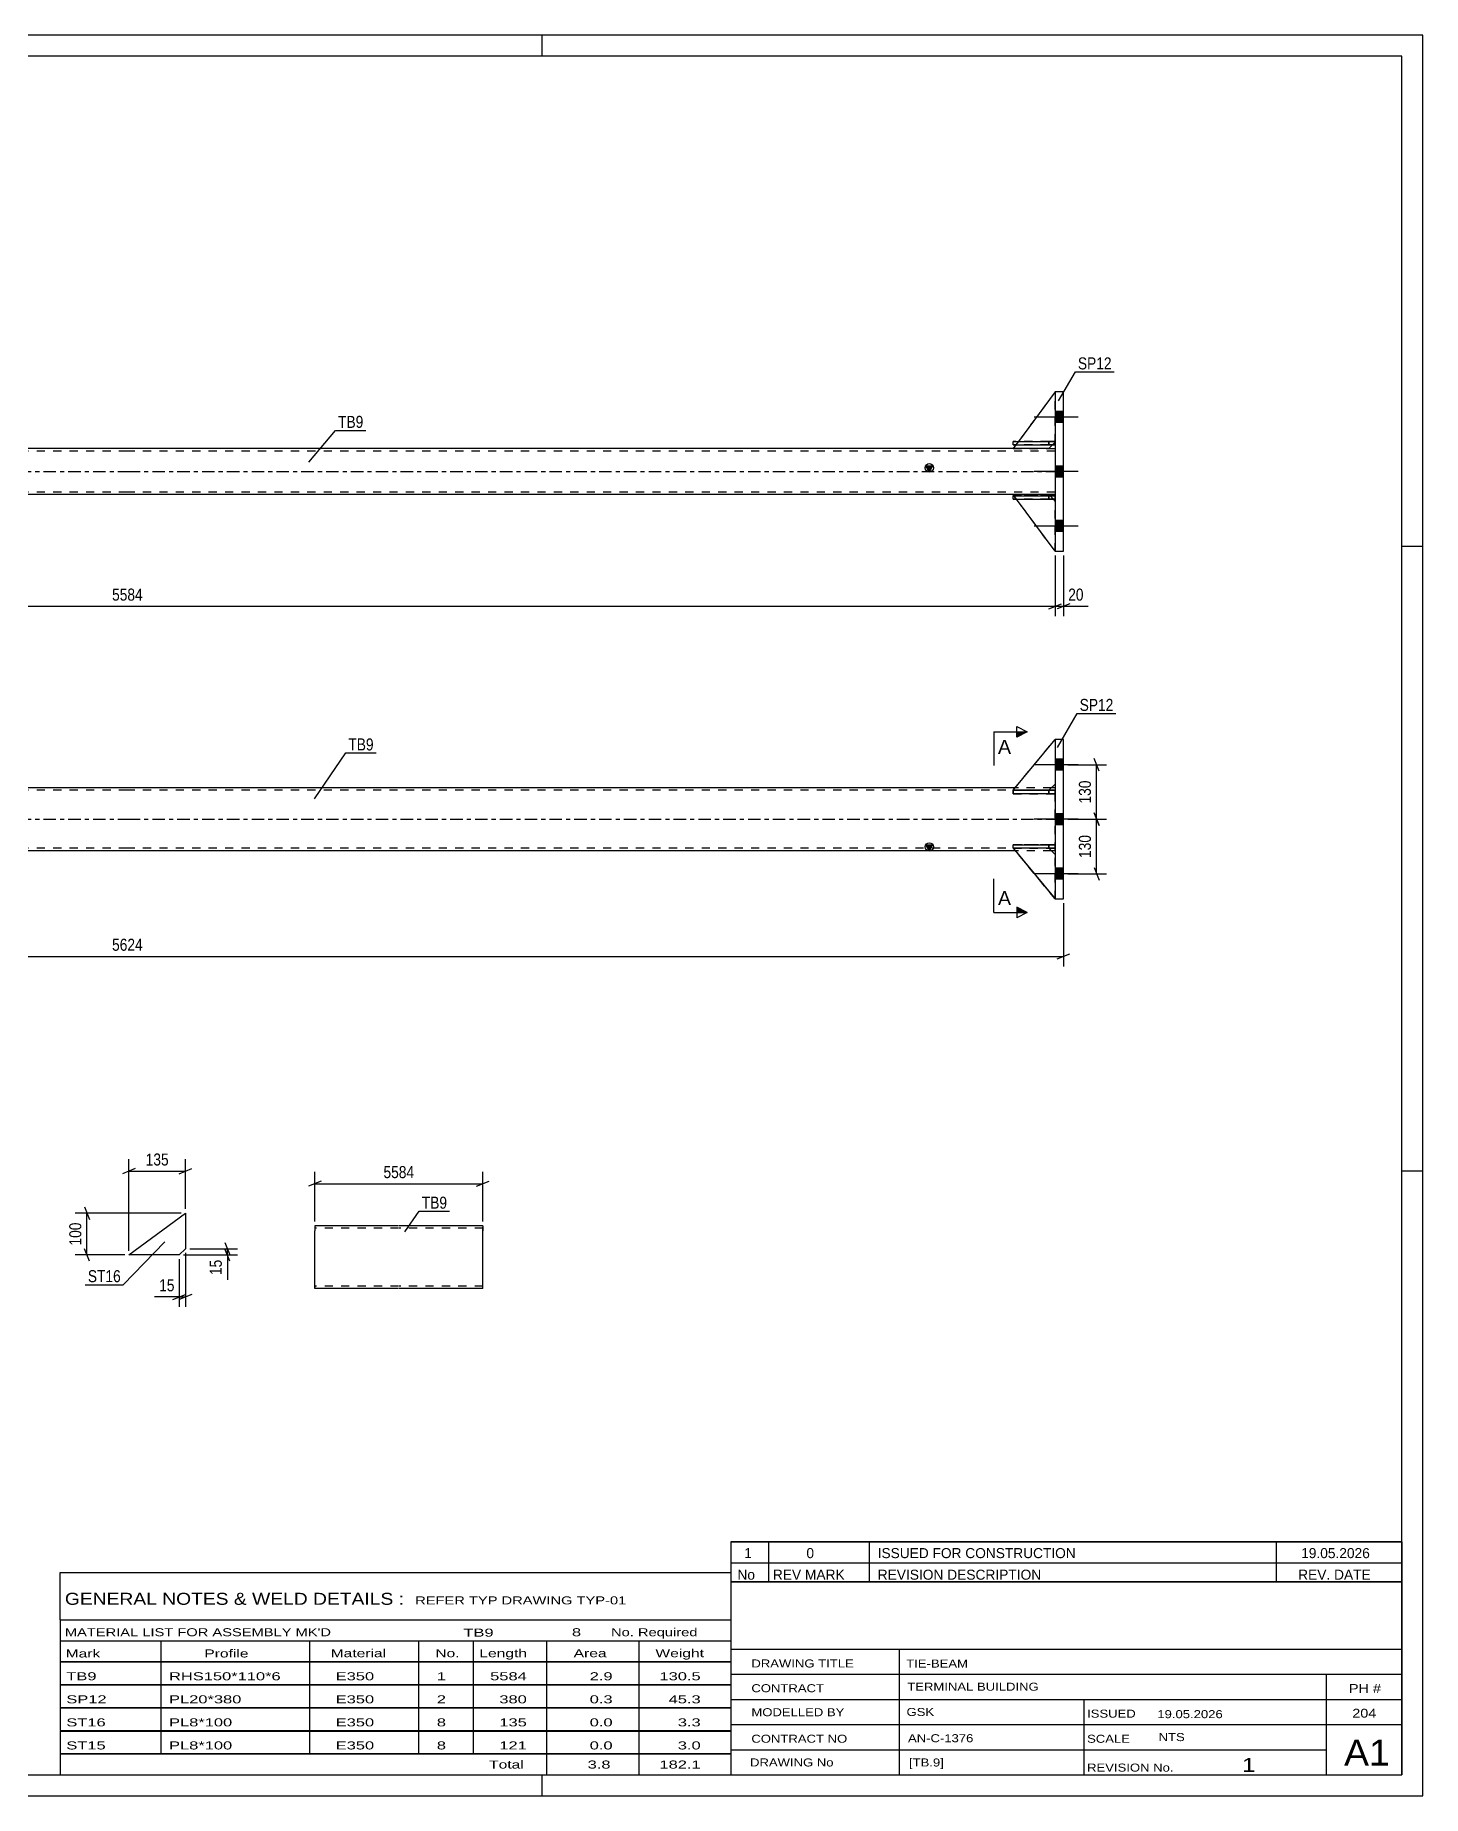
# Model space of a CAD drawing. Header units: millimetres. Extents: x 0 to 594, y 0 to 420.
# Drawn here: x 263.1 to 594, y 0 to 420 of the extents above; entities that cross this region are included whole.
import ezdxf

# ---------------------------------------------------------------- set-up
doc = ezdxf.new("R2010")
doc.units = ezdxf.units.MM
doc.linetypes.add('DXK_LINE_DOT2', pattern=[3.9198, 1.9599, -1.9599])
doc.linetypes.add('DXK_LINE_DOT3', pattern=[5.9187, 2.979, -0.9799, 0.9799, -0.9799])
doc.styles.add('Arial', font='ARIAL.TTF', dxfattribs={"height": 0.2})
doc.styles.add('Arial Narrow', font='ARIALN.TTF', dxfattribs={"height": 0.2})

# ---------------------------------------------------------------- blocks, each defined once
blk = doc.blocks.new('Unknown-490074789-1163')
at = {"color": 5, "linetype": 'Continuous'}
for p, q in [((594, 420), (0, 420)), ((384, 415), (384, 420)), ((594, 0), (594, 420)), ((589, 415), (5, 415)), ((589, 5), (589, 415)), ((594, 298), (589, 298)), ((594, 149), (589, 149)), ((5, 5), (589, 5)), ((384, 0), (384, 5)), ((0, 0), (594, 0))]:
    blk.add_line(p, q, dxfattribs=at)
blk = doc.blocks.new('Unknown-490074789-9296')
at = {"color": 7, "linetype": 'Continuous'}
for p, q in [((429, 51.05), (429, 5)), ((429, 51.05), (589, 51.05)), ((589, 51), (589, 5)), ((429, 35), (589, 35)), ((469.14, 35), (469.14, 5)), ((429, 29), (589, 29)), ((571, 5.05), (571, 29.05)), ((429, 23), (589, 23)), ((513.14, 23), (513.14, 5)), ((429, 17), (589, 17)), ((429, 11), (571, 11)), ((429, 5), (589, 5))]:
    blk.add_line(p, q, dxfattribs=at)
at = {"color": 7, "style": 'Arial Narrow'}
for s, height, width, p in [('DRAWING TITLE', 1.9089, 1.425378, (433.88, 30.61)), ('TIE-BEAM', 1.909, 1.425378, (470.81, 30.59)), ('CONTRACT', 1.909, 1.425378, (433.88, 24.71)), ('TERMINAL BUILDING', 1.9089, 1.425378, (471.06, 25.07)), ('MODELLED BY', 1.9089, 1.425378, (433.88, 18.98)), ('GSK', 1.909, 1.425378, (470.88, 19.04)), ('ISSUED', 1.909, 1.425378, (513.94, 18.64)), ('19.05.2026', 1.909, 1.425378, (530.69, 18.52)), ('CONTRACT NO', 1.9089, 1.425378, (433.88, 12.66)), ('AN-C-1376', 1.909, 1.425378, (471.23, 12.78)), ('SCALE', 1.909, 1.425378, (513.94, 12.65)), ('A1', 6.204, 1.25, (575.24, 7.2)), ('DRAWING No', 1.909, 1.425378, (433.56, 7)), ('[TB.9]', 1.909, 1.425378, (471.46, 6.99)), ('1', 3.34, 1.5, (550.91, 5.68)), ('REVISION No.', 1.9089, 1.425378, (513.94, 5.77))]:
    blk.add_text(s, height=height, dxfattribs=dict(at, width=width)).set_placement(p)
at = {"color": 7, "linetype": 'Continuous', "style": 'Arial Narrow'}
for s, height, width, p in [('PH #', 2.1, 1.42538, (576.4, 24.55)), ('204', 2.1, 1.42538, (577.19, 18.65)), ('NTS', 1.909, 1.425378, (531, 13.05))]:
    blk.add_text(s, height=height, dxfattribs=dict(at, width=width)).set_placement(p)
blk = doc.blocks.new('Unknown-490074789-9297')
at = {"color": 7, "linetype": 'Continuous'}
for p, q in [((429, 60.55), (589, 60.55)), ((589, 60.55), (429, 60.55)), ((429, 60.55), (429, 55.55)), ((438, 60.55), (438, 55.55)), ((462, 60.55), (462, 55.55)), ((559, 60.55), (559, 55.55)), ((589, 60.55), (589, 55.55)), ((429, 55.55), (589, 55.55)), ((429, 55.55), (429, 51.05)), ((429, 55.55), (589, 55.55)), ((438, 55.55), (438, 51.05)), ((462, 55.55), (462, 51.05)), ((559, 55.55), (559, 51.05)), ((589, 55.55), (589, 51.05)), ((589, 51.05), (429, 51.05))]:
    blk.add_line(p, q, dxfattribs=at)
at = {"color": 7, "linetype": 'Continuous', "style": 'Arial Narrow'}
for s, height, width, p in [('1', 2.39, 1.196471, (432.16, 56.7)), ('0', 2.39, 1.196471, (447, 56.7)), ('ISSUED FOR CONSTRUCTION', 2.3861, 1.196471, (464, 56.7)), ('19.05.2026', 2.386, 1.196471, (565, 56.7)), ('No', 2.386, 1.2, (430.54, 51.55)), ('REV MARK', 2.386, 1.2, (439, 51.55)), ('REVISION DESCRIPTION', 2.3861, 1.2, (464, 51.55)), ('REV. DATE', 2.386, 1.2, (564.28, 51.55))]:
    blk.add_text(s, height=height, dxfattribs=dict(at, width=width)).set_placement(p)
blk = doc.blocks.new('Unknown-490074789-9298')
at = {"color": 7, "linetype": 'Continuous'}
for p, q in [((269, 53.25), (429, 53.25)), ((269, 42), (269, 53.25)), ((429, 53.25), (429, 42)), ((269, 42), (429, 42)), ((269, 42), (269, 37)), ((429, 42), (429, 37)), ((269, 37), (429, 37)), ((269, 37), (269, 32)), ((293, 37), (293, 32)), ((328.5, 37), (328.5, 32)), ((354.5, 37), (354.5, 32)), ((367.5, 37), (367.5, 32)), ((385, 37), (385, 32)), ((407, 37), (407, 32)), ((429, 37), (429, 32)), ((269, 32), (429, 32)), ((269, 31.95), (269, 26.55)), ((269, 31.95), (429, 31.95)), ((293, 32), (293, 26.5)), ((328.5, 32), (328.5, 26.5)), ((354.5, 32), (354.5, 26.5)), ((367.5, 32), (367.5, 26.5)), ((385, 32), (385, 26.5)), ((407, 32), (407, 26.5)), ((429, 31.95), (429, 26.55)), ((269, 26.55), (429, 26.55)), ((269, 26.45), (269, 21.05)), ((269, 26.45), (429, 26.45)), ((293, 26.5), (293, 21)), ((328.5, 26.5), (328.5, 21)), ((354.5, 26.5), (354.5, 21)), ((367.5, 26.5), (367.5, 21)), ((385, 26.5), (385, 21)), ((407, 26.5), (407, 21)), ((429, 26.45), (429, 21.05)), ((269, 21.05), (429, 21.05)), ((293, 21), (293, 15.5)), ((328.5, 21), (328.5, 15.5)), ((354.5, 21), (354.5, 15.5)), ((367.5, 21), (367.5, 15.5)), ((385, 21), (385, 15.5)), ((407, 21), (407, 15.5)), ((269, 20.95), (269, 15.55)), ((269, 20.95), (429, 20.95)), ((429, 20.95), (429, 15.55)), ((269, 15.55), (429, 15.55)), ((269, 15.45), (269, 10.05)), ((269, 15.45), (429, 15.45)), ((293, 15.5), (293, 10)), ((328.5, 15.5), (328.5, 10)), ((354.5, 15.5), (354.5, 10)), ((367.5, 15.5), (367.5, 10)), ((385, 15.5), (385, 10)), ((407, 15.5), (407, 10)), ((429, 15.45), (429, 10.05)), ((269, 10.05), (429, 10.05)), ((269, 10), (429, 10)), ((269, 10), (269, 5)), ((385, 10), (385, 5)), ((407, 10), (407, 5)), ((429, 10), (429, 5)), ((269, 5), (429, 5))]:
    blk.add_line(p, q, dxfattribs=at)
at = {"color": 7, "style": 'Arial Narrow'}
for s, height, width, p in [('GENERAL NOTES & WELD DETAILS :', 2.8633, 1.4, (270.15, 45.56)), ('REFER TYP DRAWING TYP-01', 1.9089, 1.6, (353.7, 45.66)), ("MATERIAL LIST FOR ASSEMBLY MK'D", 1.9089, 1.6, (270.15, 38.06)), ('TB9', 1.909, 1.794707, (365.2, 37.97)), ('8', 1.91, 1.794707, (391.08, 38.06)), ('No. Required', 1.9089, 1.6, (400.41, 38.06)), ('Mark', 1.909, 1.7, (270.34, 33)), ('Profile', 1.909, 1.7, (303.41, 33)), ('Material', 1.909, 1.7, (333.54, 33.06)), ('No.', 1.909, 1.7, (358.5, 33.06)), ('Length', 1.909, 1.7, (369, 33.06)), ('Area', 1.909, 1.7, (391.5, 33.06)), ('Weight', 1.909, 1.7, (411, 33.06))]:
    blk.add_text(s, height=height, dxfattribs=dict(at, width=width)).set_placement(p)
at = {"color": 7, "linetype": 'Continuous', "style": 'Arial Narrow'}
for s, height, width, p in [('TB9', 1.909, 1.794707, (270.5, 27.56)), ('RHS150*110*6', 1.9089, 1.794707, (295, 27.56)), ('E350', 1.909, 1.794707, (334.74, 27.56)), ('1', 1.91, 1.794707, (358.86, 27.56)), ('5584', 1.909, 1.794707, (371.58, 27.56)), ('2.9', 1.909, 1.794707, (395.32, 27.56)), ('130.5', 1.909, 1.794707, (411.96, 27.56)), ('SP12', 1.909, 1.794707, (270.5, 22.06)), ('PL20*380', 1.909, 1.794707, (295, 22.06)), ('E350', 1.909, 1.794707, (334.74, 22.06)), ('2', 1.91, 1.794707, (358.86, 22.06)), ('380', 1.909, 1.794707, (373.77, 22.06)), ('0.3', 1.909, 1.794707, (395.32, 22.06)), ('45.3', 1.909, 1.794707, (414.14, 22.06)), ('ST16', 1.909, 1.794707, (270.5, 16.56)), ('PL8*100', 1.909, 1.794707, (295, 16.56)), ('E350', 1.909, 1.794707, (334.74, 16.56)), ('8', 1.91, 1.794707, (358.86, 16.56)), ('135', 1.909, 1.794707, (373.77, 16.56)), ('0.0', 1.909, 1.794707, (395.32, 16.56)), ('3.3', 1.909, 1.794707, (416.33, 16.56)), ('ST15', 1.909, 1.794707, (270.5, 11.06)), ('PL8*100', 1.909, 1.794707, (295, 11.06)), ('E350', 1.909, 1.794707, (334.74, 11.06)), ('8', 1.91, 1.794707, (358.86, 11.06)), ('121', 1.909, 1.794707, (373.77, 11.06)), ('0.0', 1.909, 1.794707, (395.32, 11.06)), ('3.0', 1.909, 1.794707, (416.33, 11.06)), ('Total', 1.909, 1.7, (371.33, 6.5)), ('3.8', 1.909, 1.794707, (394.83, 6.5)), ('182.1', 1.909, 1.794707, (411.96, 6.5))]:
    blk.add_text(s, height=height, dxfattribs=dict(at, width=width)).set_placement(p)
blk = doc.blocks.new('Bolt-490074789-1748 - 1745')
at = {"linetype": 'Continuous'}
for points in [[(506.31, 247.26), (506.31, 244.66), (508.31, 244.66), (508.31, 247.26)], [(506.31, 247.26), (506.31, 244.66), (508.31, 244.66), (508.31, 247.26)], [(506.31, 247.26), (506.31, 244.66), (508.31, 244.66), (508.31, 247.26)], [(506.31, 234.26), (506.31, 231.66), (508.31, 231.66), (508.31, 234.26)], [(506.31, 234.26), (506.31, 231.66), (508.31, 231.66), (508.31, 234.26)], [(506.31, 221.26), (506.31, 218.66), (508.31, 218.66), (508.31, 221.26)], [(506.31, 221.26), (506.31, 218.66), (508.31, 218.66), (508.31, 221.26)], [(506.31, 221.26), (506.31, 218.66), (508.31, 218.66), (508.31, 221.26)]]:
    blk.add_hatch(color=1, dxfattribs=at).paths.add_polyline_path(points)
at = {"color": 1, "linetype": 'Continuous'}
for p, q in [((511.81, 245.96), (501.31, 245.96)), ((511.81, 245.96), (501.31, 245.96)), ((511.81, 245.96), (501.31, 245.96)), ((508.31, 247.26), (506.31, 247.26)), ((508.31, 247.26), (506.31, 247.26)), ((508.31, 247.26), (506.31, 247.26)), ((508.31, 244.66), (506.31, 244.66)), ((508.31, 244.66), (506.31, 244.66)), ((508.31, 244.66), (506.31, 244.66)), ((511.81, 232.96), (501.31, 232.96)), ((511.81, 232.96), (501.31, 232.96)), ((508.31, 234.26), (506.31, 234.26)), ((508.31, 234.26), (506.31, 234.26)), ((508.31, 231.66), (506.31, 231.66)), ((508.31, 231.66), (506.31, 231.66)), ((511.81, 219.96), (501.31, 219.96)), ((511.81, 219.96), (501.31, 219.96)), ((511.81, 219.96), (501.31, 219.96)), ((508.31, 221.26), (506.31, 221.26)), ((508.31, 221.26), (506.31, 221.26)), ((508.31, 221.26), (506.31, 221.26)), ((508.31, 218.66), (506.31, 218.66)), ((508.31, 218.66), (506.31, 218.66)), ((508.31, 218.66), (506.31, 218.66))]:
    blk.add_line(p, q, dxfattribs=at)
blk = doc.blocks.new('Part-490074789-1775 - 1745')
at = {"color": 2, "linetype": 'Continuous'}
for p, q in [((508.31, 251.96), (506.31, 251.96)), ((506.31, 251.96), (506.31, 213.96)), ((508.31, 213.96), (508.31, 251.96)), ((506.31, 213.96), (508.31, 213.96))]:
    blk.add_line(p, q, dxfattribs=at)
blk = doc.blocks.new('Part-490074789-1751 - 1745')
at = {"color": 2, "linetype": 'Continuous'}
for p, q in [((496.31, 226.06), (496.31, 226.86)), ((496.31, 226.86), (506.31, 226.86)), ((506.31, 226.06), (506.31, 226.86)), ((506.31, 226.86), (506.31, 226.86)), ((496.31, 226.06), (496.32, 226.06)), ((506.31, 226.06), (497.14, 226.06)), ((506.31, 226.06), (506.31, 226.06))]:
    blk.add_line(p, q, dxfattribs=at)
at = {"color": 7, "linetype": 'DXK_LINE_DOT2'}
for p, q in [((504.81, 226.86), (496.31, 226.86)), ((504.81, 226.06), (504.81, 226.86)), ((504.81, 226.86), (506.31, 226.86)), ((506.31, 226.06), (506.31, 226.86)), ((496.31, 226.06), (504.81, 226.06)), ((497.14, 226.06), (496.32, 226.06)), ((504.81, 226.06), (506.31, 226.06))]:
    blk.add_line(p, q, dxfattribs=at)
blk = doc.blocks.new('Part-490074789-1770 - 1745')
at = {"color": 7, "linetype": 'DXK_LINE_DOT2'}
for p, q in [((506.31, 239.86), (496.31, 239.86)), ((496.31, 239.86), (506.31, 239.86)), ((496.31, 239.86), (496.31, 239.06)), ((504.81, 239.86), (504.81, 239.06)), ((506.31, 239.06), (506.31, 239.86)), ((504.81, 239.06), (496.31, 239.06)), ((496.31, 239.06), (506.31, 239.06)), ((504.81, 239.06), (506.31, 239.06))]:
    blk.add_line(p, q, dxfattribs=at)
blk = doc.blocks.new('Part-490074789-2302 - 1745')
at = {"color": 7, "linetype": 'DXK_LINE_DOT2'}
for p, q in [((496.31, 239.87), (506.31, 251.96)), ((496.31, 239.87), (506.31, 251.96)), ((506.31, 251.96), (506.31, 241.37)), ((496.31, 239.87), (496.31, 239.87)), ((504.81, 239.87), (496.31, 239.87)), ((504.81, 239.87), (496.31, 239.87)), ((506.31, 241.37), (504.81, 239.87)), ((506.31, 241.37), (504.81, 239.87)), ((504.81, 239.87), (504.81, 239.87))]:
    blk.add_line(p, q, dxfattribs=at)
blk = doc.blocks.new('Part-490074789-2305 - 1745')
at = {"color": 7, "linetype": 'DXK_LINE_DOT2'}
for p, q in [((506.31, 226.86), (496.31, 226.86)), ((496.31, 226.86), (506.31, 226.86)), ((496.31, 226.06), (496.31, 226.86)), ((504.81, 226.86), (504.81, 226.06)), ((506.31, 226.06), (506.31, 226.86)), ((504.81, 226.06), (496.31, 226.06)), ((496.31, 226.06), (506.31, 226.06)), ((504.81, 226.06), (506.31, 226.06))]:
    blk.add_line(p, q, dxfattribs=at)
blk = doc.blocks.new('Part-490074789-1780 - 1745')
at = {"linetype": 'Continuous'}
blk.add_hatch(color=2, dxfattribs=at).paths.add_polyline_path([(476.31, 225.46), (475.51, 226.86), (477.11, 226.86)])
at = {"color": 2, "linetype": 'Continuous'}
for p, q in [((64.72, 240.46), (63.81, 240.46)), ((285.01, 240.46), (73.33, 240.46)), ((496.8, 240.46), (285.11, 240.46)), ((506.31, 240.46), (505.4, 240.46)), ((476.31, 225.46), (475.51, 226.86)), ((475.51, 226.86), (477.11, 226.86)), ((477.11, 226.86), (476.31, 225.46)), ((64.7, 225.46), (63.81, 225.46)), ((285.01, 225.46), (73.31, 225.46)), ((496.82, 225.46), (285.11, 225.46)), ((506.31, 225.46), (505.42, 225.46))]:
    blk.add_line(p, q, dxfattribs=at)
at = {"color": 7, "linetype": 'DXK_LINE_DOT2'}
for p, q in [((63.81, 225.46), (63.81, 240.46)), ((285.01, 239.86), (63.81, 239.86)), ((73.33, 240.46), (64.72, 240.46)), ((506.31, 239.86), (285.11, 239.86)), ((505.4, 240.46), (496.8, 240.46)), ((506.31, 225.46), (506.31, 240.46)), ((285.01, 226.06), (63.81, 226.06)), ((73.31, 225.46), (64.7, 225.46)), ((506.31, 226.06), (285.11, 226.06)), ((505.42, 225.46), (496.82, 225.46))]:
    blk.add_line(p, q, dxfattribs=at)
at = {"color": 7, "linetype": 'DXK_LINE_DOT3'}
for p, q in [((63.81, 232.96), (285.01, 232.96)), ((285.11, 232.96), (506.31, 232.96))]:
    blk.add_line(p, q, dxfattribs=at)
at = {"color": 2, "linetype": 'Continuous'}
blk.add_circle((476.31, 226.36), 1, dxfattribs=at)
blk = doc.blocks.new('Part-490074789-1787 - 1745')
at = {"color": 2, "linetype": 'Continuous'}
for p, q in [((496.31, 239.87), (506.31, 251.96)), ((496.31, 239.87), (496.31, 239.87)), ((504.81, 239.87), (496.31, 239.87)), ((504.81, 239.87), (506.31, 241.37)), ((504.81, 239.87), (504.81, 239.87))]:
    blk.add_line(p, q, dxfattribs=at)
at = {"color": 7, "linetype": 'DXK_LINE_DOT2'}
for p, q in [((496.31, 239.87), (506.31, 251.96)), ((506.31, 251.96), (506.31, 241.37)), ((504.81, 239.87), (496.31, 239.87)), ((506.31, 241.37), (504.81, 239.87))]:
    blk.add_line(p, q, dxfattribs=at)
blk = doc.blocks.new('Part-490074789-1790 - 1745')
at = {"color": 2, "linetype": 'Continuous'}
for p, q in [((496.31, 239.06), (496.31, 239.86)), ((496.31, 239.86), (506.31, 239.86)), ((506.31, 239.06), (506.31, 239.86)), ((506.31, 239.86), (506.31, 239.86)), ((506.31, 239.06), (496.31, 239.06)), ((506.31, 239.06), (506.31, 239.06))]:
    blk.add_line(p, q, dxfattribs=at)
at = {"color": 7, "linetype": 'DXK_LINE_DOT2'}
for p, q in [((504.81, 239.86), (496.31, 239.86)), ((504.81, 239.06), (504.81, 239.86)), ((504.81, 239.86), (506.31, 239.86)), ((506.31, 239.06), (506.31, 239.86)), ((496.31, 239.06), (504.81, 239.06)), ((504.81, 239.06), (506.31, 239.06))]:
    blk.add_line(p, q, dxfattribs=at)
blk = doc.blocks.new('Part-490074789-2303 - 1745')
at = {"color": 2, "linetype": 'Continuous'}
for p, q in [((496.31, 226.07), (496.31, 226.07)), ((497.14, 226.07), (496.31, 226.07)), ((496.31, 226.07), (506.31, 213.96)), ((506.31, 224.57), (504.82, 226.06))]:
    blk.add_line(p, q, dxfattribs=at)
at = {"color": 7, "linetype": 'DXK_LINE_DOT2'}
for p, q in [((504.81, 226.07), (496.31, 226.07)), ((506.31, 213.96), (496.31, 226.07)), ((504.81, 226.07), (497.14, 226.07)), ((504.82, 226.06), (504.81, 226.07)), ((504.81, 226.07), (504.81, 226.07)), ((506.31, 224.57), (504.81, 226.07)), ((506.31, 213.96), (506.31, 224.57))]:
    blk.add_line(p, q, dxfattribs=at)
blk = doc.blocks.new('Part-490074789-2304 - 1745')
at = {"color": 7, "linetype": 'DXK_LINE_DOT2'}
for p, q in [((496.31, 226.07), (496.31, 226.07)), ((504.81, 226.07), (496.31, 226.07)), ((496.31, 226.07), (506.31, 213.96)), ((504.81, 226.07), (496.31, 226.07)), ((506.31, 213.96), (496.31, 226.07)), ((506.31, 224.57), (504.81, 226.07)), ((504.81, 226.07), (504.81, 226.07)), ((506.31, 224.57), (504.81, 226.07)), ((506.31, 213.96), (506.31, 224.57))]:
    blk.add_line(p, q, dxfattribs=at)
blk = doc.blocks.new('Part-490074789-4777 - 4776')
at = {"color": 2, "linetype": 'Continuous'}
for p, q in [((329.75, 136), (329.75, 134.8)), ((349.75, 136), (329.75, 136)), ((329.75, 121.74), (329.75, 134.8)), ((369.85, 136), (349.85, 136)), ((369.85, 136), (369.85, 135.91)), ((369.85, 135.91), (369.85, 134.8)), ((369.85, 121), (369.85, 134.8)), ((329.75, 121.09), (329.75, 121.74)), ((329.75, 121), (329.75, 121.09)), ((349.75, 121), (329.75, 121)), ((369.85, 121), (349.85, 121))]:
    blk.add_line(p, q, dxfattribs=at)
at = {"color": 7, "linetype": 'DXK_LINE_DOT2'}
for p, q in [((349.75, 135.4), (329.75, 135.4)), ((369.85, 135.4), (349.85, 135.4)), ((369.85, 134.8), (369.85, 135.65)), ((329.75, 121.74), (329.75, 121.35)), ((329.75, 121.6), (329.75, 121.65)), ((349.75, 121.6), (329.75, 121.6)), ((329.75, 121), (329.75, 121)), ((369.85, 121.6), (349.85, 121.6)), ((369.85, 121.6), (369.85, 121.65))]:
    blk.add_line(p, q, dxfattribs=at)
blk = doc.blocks.new('Part-490074789-4736 - 4735')
at = {"color": 2, "linetype": 'Continuous'}
for p, q in [((285.42, 129.01), (298.92, 139.01)), ((298.92, 139.01), (298.92, 130.51)), ((298.92, 130.51), (297.42, 129.01)), ((297.42, 129.01), (285.42, 129.01))]:
    blk.add_line(p, q, dxfattribs=at)
blk = doc.blocks.new('Part-490074789-2750 - 1936')
at = {"color": 7, "linetype": 'DXK_LINE_DOT2'}
for p, q in [((506.31, 334.9), (496.31, 321.4)), ((506.31, 322.9), (506.31, 334.9)), ((496.31, 321.4), (504.81, 321.4)), ((504.81, 321.4), (506.31, 322.9))]:
    blk.add_line(p, q, dxfattribs=at)
blk = doc.blocks.new('Bolt-490074789-1974 - 1936')
at = {"linetype": 'Continuous'}
for points in [[(506.31, 330.2), (506.31, 327.6), (508.31, 327.6), (508.31, 330.2)], [(506.31, 330.2), (506.31, 327.6), (508.31, 327.6), (508.31, 330.2)], [(506.31, 330.2), (506.31, 327.6), (508.31, 327.6), (508.31, 330.2)], [(506.31, 317.2), (506.31, 314.6), (508.31, 314.6), (508.31, 317.2)], [(506.31, 317.2), (506.31, 314.6), (508.31, 314.6), (508.31, 317.2)], [(506.31, 304.2), (506.31, 301.6), (508.31, 301.6), (508.31, 304.2)], [(506.31, 304.2), (506.31, 301.6), (508.31, 301.6), (508.31, 304.2)], [(506.31, 304.2), (506.31, 301.6), (508.31, 301.6), (508.31, 304.2)]]:
    blk.add_hatch(color=1, dxfattribs=at).paths.add_polyline_path(points)
at = {"color": 1, "linetype": 'Continuous'}
for p, q in [((511.81, 328.9), (501.31, 328.9)), ((511.81, 328.9), (501.31, 328.9)), ((511.81, 328.9), (501.31, 328.9)), ((508.31, 330.2), (506.31, 330.2)), ((508.31, 330.2), (506.31, 330.2)), ((508.31, 330.2), (506.31, 330.2)), ((508.31, 327.6), (506.31, 327.6)), ((508.31, 327.6), (506.31, 327.6)), ((508.31, 327.6), (506.31, 327.6)), ((511.81, 315.9), (501.31, 315.9)), ((511.81, 315.9), (501.31, 315.9)), ((508.31, 317.2), (506.31, 317.2)), ((508.31, 317.2), (506.31, 317.2)), ((508.31, 314.6), (506.31, 314.6)), ((508.31, 314.6), (506.31, 314.6)), ((511.81, 302.9), (501.31, 302.9)), ((511.81, 302.9), (501.31, 302.9)), ((511.81, 302.9), (501.31, 302.9)), ((508.31, 304.2), (506.31, 304.2)), ((508.31, 304.2), (506.31, 304.2)), ((508.31, 304.2), (506.31, 304.2)), ((508.31, 301.6), (506.31, 301.6)), ((508.31, 301.6), (506.31, 301.6)), ((508.31, 301.6), (506.31, 301.6))]:
    blk.add_line(p, q, dxfattribs=at)
blk = doc.blocks.new('Part-490074789-1942 - 1936')
at = {"linetype": 'Continuous'}
blk.add_hatch(color=2, dxfattribs=at).paths.add_polyline_path([(476.31, 315.9), (475.51, 317.3), (477.11, 317.3)])
at = {"color": 2, "linetype": 'Continuous'}
for p, q in [((65.31, 321.4), (63.81, 321.4)), ((285.01, 321.4), (73.81, 321.4)), ((496.31, 321.4), (285.11, 321.4)), ((504.81, 321.4), (506.31, 321.4)), ((476.31, 315.9), (475.51, 317.3)), ((475.51, 317.3), (477.11, 317.3)), ((477.11, 317.3), (476.31, 315.9)), ((65.31, 310.4), (63.81, 310.4)), ((285.01, 310.4), (73.81, 310.4)), ((496.31, 310.4), (285.11, 310.4)), ((506.31, 310.4), (504.81, 310.4))]:
    blk.add_line(p, q, dxfattribs=at)
at = {"color": 7, "linetype": 'DXK_LINE_DOT2'}
for p, q in [((63.81, 310.4), (63.81, 321.4)), ((285.01, 320.8), (63.81, 320.8)), ((73.81, 321.4), (65.31, 321.4)), ((506.31, 320.8), (285.11, 320.8)), ((504.81, 321.4), (496.31, 321.4)), ((506.31, 321.4), (506.31, 310.4)), ((285.01, 311), (63.81, 311)), ((506.31, 311), (285.11, 311)), ((73.81, 310.4), (65.31, 310.4)), ((504.81, 310.4), (496.31, 310.4))]:
    blk.add_line(p, q, dxfattribs=at)
at = {"color": 7, "linetype": 'DXK_LINE_DOT3'}
for p, q in [((63.81, 315.9), (285.01, 315.9)), ((285.11, 315.9), (506.31, 315.9))]:
    blk.add_line(p, q, dxfattribs=at)
at = {"color": 2, "linetype": 'Continuous'}
blk.add_circle((476.31, 316.8), 1, dxfattribs=at)
blk = doc.blocks.new('Part-490074789-1947 - 1936')
at = {"color": 2, "linetype": 'Continuous'}
for p, q in [((508.31, 334.9), (506.31, 334.9)), ((506.31, 334.9), (506.31, 296.9)), ((508.31, 296.9), (508.31, 334.9)), ((506.31, 296.9), (508.31, 296.9))]:
    blk.add_line(p, q, dxfattribs=at)
blk = doc.blocks.new('Part-490074789-1952 - 1936')
at = {"color": 2, "linetype": 'Continuous'}
for p, q in [((506.31, 334.9), (497.56, 323.09)), ((496.97, 322.29), (496.31, 321.4)), ((504.81, 321.4), (496.31, 321.4)), ((505.7, 322.29), (504.81, 321.4))]:
    blk.add_line(p, q, dxfattribs=at)
at = {"color": 7, "linetype": 'DXK_LINE_DOT2'}
for p, q in [((506.31, 334.9), (506.31, 322.9)), ((497.56, 323.09), (496.97, 322.29)), ((506.31, 322.9), (505.7, 322.29))]:
    blk.add_line(p, q, dxfattribs=at)
blk = doc.blocks.new('Part-490074789-1973 - 1936')
at = {"color": 7, "linetype": 'DXK_LINE_DOT2'}
for p, q in [((506.31, 296.9), (496.31, 310.4)), ((496.31, 310.4), (504.81, 310.4)), ((504.81, 310.4), (496.31, 310.4)), ((504.81, 310.4), (506.31, 308.9)), ((504.81, 310.4), (504.81, 310.4)), ((504.81, 310.4), (506.31, 308.9)), ((506.31, 308.9), (506.31, 308.9)), ((506.31, 296.9), (506.31, 308.9))]:
    blk.add_line(p, q, dxfattribs=at)
blk = doc.blocks.new('Part-490074789-2749 - 1936')
at = {"color": 7, "linetype": 'DXK_LINE_DOT2'}
for p, q in [((496.31, 322.29), (496.31, 323.09)), ((504.81, 323.09), (496.31, 323.09)), ((496.31, 323.09), (506.31, 323.09)), ((504.81, 322.29), (496.31, 322.29)), ((496.31, 322.29), (506.31, 322.29)), ((504.81, 322.29), (504.81, 323.09)), ((504.81, 323.09), (506.31, 323.09)), ((506.31, 322.29), (504.81, 322.29)), ((506.31, 322.29), (506.31, 323.09)), ((506.31, 322.29), (506.31, 322.29))]:
    blk.add_line(p, q, dxfattribs=at)
blk = doc.blocks.new('Part-490074789-1986 - 1936')
at = {"color": 2, "linetype": 'Continuous'}
for p, q in [((496.31, 309.29), (496.31, 310.09)), ((496.31, 310.09), (506.31, 310.09)), ((496.31, 309.29), (506.31, 309.29)), ((506.31, 310.09), (506.31, 310.09)), ((506.31, 309.29), (506.31, 310.09))]:
    blk.add_line(p, q, dxfattribs=at)
at = {"color": 7, "linetype": 'DXK_LINE_DOT2'}
for p, q in [((504.81, 310.09), (496.31, 310.09)), ((504.81, 309.29), (496.31, 309.29)), ((506.31, 310.09), (504.81, 310.09)), ((504.81, 310.09), (504.81, 309.29)), ((504.81, 309.29), (506.31, 309.29)), ((506.31, 309.29), (506.31, 309.29))]:
    blk.add_line(p, q, dxfattribs=at)
blk = doc.blocks.new('Part-490074789-1991 - 1936')
at = {"color": 2, "linetype": 'Continuous'}
for p, q in [((496.31, 310.4), (496.31, 310.4)), ((504.81, 310.4), (496.31, 310.4)), ((496.55, 310.09), (496.31, 310.4)), ((506.31, 296.9), (497.14, 309.29)), ((504.81, 310.4), (504.81, 310.4)), ((505.13, 310.09), (504.81, 310.4)), ((506.31, 308.9), (505.93, 309.29))]:
    blk.add_line(p, q, dxfattribs=at)
at = {"color": 7, "linetype": 'DXK_LINE_DOT2'}
for p, q in [((496.31, 310.4), (504.81, 310.4)), ((497.14, 309.29), (496.55, 310.09)), ((504.81, 310.4), (506.31, 308.9)), ((505.93, 309.29), (505.13, 310.09)), ((506.31, 308.9), (506.31, 308.9)), ((506.31, 296.9), (506.31, 308.9)), ((506.31, 296.9), (506.31, 296.9))]:
    blk.add_line(p, q, dxfattribs=at)
blk = doc.blocks.new('Part-490074789-2747 - 1936')
at = {"color": 2, "linetype": 'Continuous'}
for p, q in [((496.31, 322.29), (496.31, 323.09)), ((496.31, 323.09), (506.31, 323.09)), ((496.31, 322.29), (506.31, 322.29)), ((506.31, 323.09), (506.31, 323.09)), ((506.31, 323.09), (506.31, 322.29))]:
    blk.add_line(p, q, dxfattribs=at)
at = {"color": 7, "linetype": 'DXK_LINE_DOT2'}
for p, q in [((504.81, 323.09), (496.31, 323.09)), ((504.81, 322.29), (496.31, 322.29)), ((506.31, 323.09), (504.81, 323.09)), ((504.81, 323.09), (504.81, 322.29)), ((504.81, 322.29), (506.31, 322.29))]:
    blk.add_line(p, q, dxfattribs=at)
blk = doc.blocks.new('Part-490074789-2748 - 1936')
at = {"color": 7, "linetype": 'DXK_LINE_DOT2'}
for p, q in [((496.31, 309.29), (496.31, 310.09)), ((504.81, 310.09), (496.31, 310.09)), ((496.31, 310.09), (506.31, 310.09)), ((504.81, 309.29), (496.31, 309.29)), ((496.31, 309.29), (506.31, 309.29)), ((504.81, 309.29), (504.81, 310.09)), ((504.81, 310.09), (506.31, 310.09)), ((506.31, 309.29), (504.81, 309.29)), ((506.31, 309.29), (506.31, 310.09)), ((506.31, 309.29), (506.31, 309.29))]:
    blk.add_line(p, q, dxfattribs=at)
blk = doc.blocks.new('StraightDimension-490074789-4601 - 1745')
at = {"color": 7, "linetype": 'Continuous'}
for p, q in [((509.31, 232.96), (518.6, 232.96)), ((516.8, 231.46), (515.6, 234.46)), ((516.2, 219.96), (516.2, 232.96)), ((509.31, 219.96), (518.6, 219.96)), ((515.6, 221.46), (516.8, 218.46))]:
    blk.add_line(p, q, dxfattribs=at)
at = {"color": 0}
blk.add_wipeout([(515.45, 229.8), (511.25, 229.8), (511.25, 223.12), (515.45, 223.12)], dxfattribs=at)
at = {"color": 3, "style": 'Arial Narrow'}
blk.add_text('130', height=2.863, rotation=90.0002, dxfattribs=at).set_placement((514.85, 223.72))
blk = doc.blocks.new('StraightDimension-490074789-4600 - 1745')
at = {"color": 7, "linetype": 'Continuous'}
for p, q in [((509.31, 245.96), (518.6, 245.96)), ((516.8, 244.46), (515.6, 247.46)), ((516.2, 232.96), (516.2, 245.96)), ((509.31, 232.96), (518.6, 232.96)), ((515.6, 234.46), (516.8, 231.46))]:
    blk.add_line(p, q, dxfattribs=at)
at = {"color": 0}
blk.add_wipeout([(515.45, 242.8), (511.25, 242.8), (511.25, 236.12), (515.45, 236.12)], dxfattribs=at)
at = {"color": 3, "style": 'Arial Narrow'}
blk.add_text('130', height=2.863, rotation=90.0002, dxfattribs=at).set_placement((514.85, 236.72))
blk = doc.blocks.new('StraightDimension-490074789-4641 - 1745')
at = {"color": 7, "linetype": 'Continuous'}
for p, q in [((61.81, 212.96), (61.81, 197.84)), ((508.31, 212.96), (508.31, 197.84)), ((63.31, 200.84), (60.31, 199.64)), ((61.81, 200.24), (508.31, 200.24)), ((506.81, 199.64), (509.81, 200.84))]:
    blk.add_line(p, q, dxfattribs=at)
at = {"color": 0}
blk.add_wipeout([(289.32, 200.99), (289.32, 205.19), (280.81, 205.19), (280.81, 200.99)], dxfattribs=at)
at = {"color": 3, "style": 'Arial Narrow'}
blk.add_text('5624', height=2.863, dxfattribs=at).set_placement((281.41, 201.59))
blk = doc.blocks.new('StraightDimension-490074789-4955 - 4776')
at = {"color": 7, "linetype": 'Continuous'}
for p, q in [((329.75, 137), (329.75, 148.85)), ((369.85, 137), (369.85, 148.85)), ((331.25, 146.6), (328.25, 145.4)), ((329.75, 146), (369.85, 146)), ((368.35, 145.4), (371.35, 146.6))]:
    blk.add_line(p, q, dxfattribs=at)
at = {"color": 0}
blk.add_wipeout([(354.05, 146.75), (354.05, 150.95), (345.54, 150.95), (345.54, 146.75)], dxfattribs=at)
at = {"color": 3, "style": 'Arial Narrow'}
blk.add_text('5584', height=2.863, dxfattribs=at).set_placement((346.14, 147.35))
blk = doc.blocks.new('StraightDimension-490074789-4894 - 4735')
at = {"color": 7, "linetype": 'Continuous'}
for p, q in [((297.42, 128.01), (297.42, 116.61)), ((298.92, 129.51), (298.92, 116.61)), ((295.92, 118.41), (298.92, 119.61)), ((300.42, 119.61), (297.42, 118.41)), ((297.42, 119.01), (298.92, 119.01))]:
    blk.add_line(p, q, dxfattribs=at)
at = {"color": 0}
blk.add_wipeout([(296.9, 119.76), (296.9, 123.96), (292.04, 123.96), (292.04, 119.76)], dxfattribs=at)
at = {"color": 7, "linetype": 'Continuous'}
blk.add_line((297.42, 119.01), (291.52, 119.01), dxfattribs=at)
blk.add_line((297.42, 119.01), (291.52, 119.01), dxfattribs=at)
at = {"color": 3, "style": 'Arial Narrow'}
blk.add_text('15', height=2.863, dxfattribs=at).set_placement((292.64, 120.36))
blk = doc.blocks.new('StraightDimension-490074789-4886 - 4735')
at = {"color": 7, "linetype": 'Continuous'}
for p, q in [((299.92, 130.51), (311.32, 130.51)), ((308.32, 132.01), (309.52, 129.01)), ((309.52, 127.51), (308.32, 130.51)), ((308.92, 129.01), (308.92, 130.51)), ((298.42, 129.01), (311.32, 129.01))]:
    blk.add_line(p, q, dxfattribs=at)
at = {"color": 0}
blk.add_wipeout([(308.17, 128.49), (303.97, 128.49), (303.97, 123.63), (308.17, 123.63)], dxfattribs=at)
at = {"color": 7, "linetype": 'Continuous'}
blk.add_line((308.92, 129.01), (308.92, 123.1), dxfattribs=at)
blk.add_line((308.92, 129.01), (308.92, 123.1), dxfattribs=at)
at = {"color": 3, "style": 'Arial Narrow'}
blk.add_text('15', height=2.863, rotation=90.0002, dxfattribs=at).set_placement((307.57, 124.23))
blk = doc.blocks.new('StraightDimension-490074789-4898 - 4735')
at = {"color": 7, "linetype": 'Continuous'}
for p, q in [((285.42, 130.01), (285.42, 151.86)), ((298.92, 140.01), (298.92, 151.86)), ((286.92, 149.61), (283.92, 148.41)), ((285.42, 149.01), (298.92, 149.01)), ((297.42, 148.41), (300.42, 149.61))]:
    blk.add_line(p, q, dxfattribs=at)
at = {"color": 0}
blk.add_wipeout([(295.52, 149.76), (295.52, 153.96), (288.83, 153.96), (288.83, 149.76)], dxfattribs=at)
at = {"color": 3, "style": 'Arial Narrow'}
blk.add_text('135', height=2.863, dxfattribs=at).set_placement((289.43, 150.36))
blk = doc.blocks.new('StraightDimension-490074789-4890 - 4735')
at = {"color": 7, "linetype": 'Continuous'}
for p, q in [((297.92, 139.01), (272.57, 139.01)), ((274.82, 140.51), (276.02, 137.51)), ((275.42, 129.01), (275.42, 139.01)), ((276.02, 127.51), (274.82, 130.51)), ((284.42, 129.01), (272.57, 129.01))]:
    blk.add_line(p, q, dxfattribs=at)
at = {"color": 0}
blk.add_wipeout([(274.67, 137.35), (270.47, 137.35), (270.47, 130.67), (274.67, 130.67)], dxfattribs=at)
at = {"color": 3, "style": 'Arial Narrow'}
blk.add_text('100', height=2.863, rotation=90.0002, dxfattribs=at).set_placement((274.07, 131.27))
blk = doc.blocks.new('StraightDimension-490074789-4492 - 1936')
at = {"color": 7, "linetype": 'Continuous'}
for p, q in [((506.31, 295.9), (506.31, 281.37)), ((508.31, 295.9), (508.31, 281.37)), ((504.81, 283.17), (507.81, 284.37)), ((506.31, 283.77), (508.31, 283.77)), ((509.81, 284.37), (506.81, 283.17))]:
    blk.add_line(p, q, dxfattribs=at)
at = {"color": 0}
blk.add_wipeout([(513.69, 284.52), (513.69, 288.72), (508.84, 288.72), (508.84, 284.52)], dxfattribs=at)
at = {"color": 7, "linetype": 'Continuous'}
blk.add_line((508.31, 283.77), (514.22, 283.77), dxfattribs=at)
blk.add_line((508.31, 283.77), (514.22, 283.77), dxfattribs=at)
at = {"color": 3, "style": 'Arial Narrow'}
blk.add_text('20', height=2.863, dxfattribs=at).set_placement((509.44, 285.12))
blk = doc.blocks.new('StraightDimension-490074789-4493 - 1936')
at = {"color": 7, "linetype": 'Continuous'}
for p, q in [((63.81, 295.9), (63.81, 281.37)), ((506.31, 295.9), (506.31, 281.37)), ((65.31, 284.37), (62.31, 283.17)), ((63.81, 283.77), (506.31, 283.77)), ((504.81, 283.17), (507.81, 284.37))]:
    blk.add_line(p, q, dxfattribs=at)
at = {"color": 0}
blk.add_wipeout([(289.32, 284.52), (289.32, 288.72), (280.81, 288.72), (280.81, 284.52)], dxfattribs=at)
at = {"color": 3, "style": 'Arial Narrow'}
blk.add_text('5584', height=2.863, dxfattribs=at).set_placement((281.41, 285.12))
blk = doc.blocks.new('Mark-490074789-1776 - 1745')
at = {"color": 0}
blk.add_wipeout([(343.78, 249.38), (343.78, 252.38), (337.76, 252.38), (337.76, 249.38)], dxfattribs=at)
blk.add_wipeout([(343.78, 249.38), (343.78, 252.38), (337.76, 252.38), (337.76, 249.38)], dxfattribs=at)
at = {"color": 30, "linetype": 'Continuous'}
for p, q in [((329.66, 237.87), (337.16, 248.78)), ((337.16, 248.78), (344.38, 248.78))]:
    blk.add_line(p, q, dxfattribs=at)
at = {"color": 3, "style": 'Arial Narrow'}
blk.add_text('TB9', height=2.863, dxfattribs=at).set_placement((337.76, 249.38))
blk = doc.blocks.new('Mark-490074789-4629 - 1745')
at = {"color": 0}
blk.add_wipeout([(520.21, 258.8), (520.21, 261.8), (512.17, 261.8), (512.17, 258.8)], dxfattribs=at)
blk.add_wipeout([(520.21, 258.8), (520.21, 261.8), (512.17, 261.8), (512.17, 258.8)], dxfattribs=at)
at = {"color": 30, "linetype": 'Continuous'}
for p, q in [((506.86, 250.1), (511.57, 258.2)), ((511.57, 258.2), (520.81, 258.2))]:
    blk.add_line(p, q, dxfattribs=at)
at = {"color": 3, "style": 'Arial Narrow'}
blk.add_text('SP12', height=2.863, dxfattribs=at).set_placement((512.17, 258.8))
blk = doc.blocks.new('SectionMark-490074789-7733 - 1745')
at = {"color": 0, "linetype": 'Continuous'}
for points in [[(495.8, 248.56), (495.8, 252.06), (492.69, 252.06), (492.69, 248.56)], [(495.8, 212.48), (495.8, 215.98), (492.69, 215.98), (492.69, 212.48)]]:
    blk.add_wipeout(points, dxfattribs=at)
at = {"linetype": 'Continuous'}
for points in [[(497.19, 252.56), (497.19, 253.81), (499.69, 253.81)], [(497.19, 210.73), (497.19, 211.98), (499.69, 210.73)]]:
    blk.add_hatch(color=6, dxfattribs=at).paths.add_polyline_path(points)
at = {"color": 6, "linetype": 'Continuous'}
for p, q in [((491.69, 253.81), (491.69, 245.81)), ((491.69, 253.81), (499.69, 253.81)), ((497.19, 252.56), (497.19, 255.06)), ((497.19, 255.06), (499.69, 253.81)), ((499.69, 253.81), (497.19, 252.56)), ((491.69, 210.73), (491.69, 218.73)), ((491.69, 210.73), (499.69, 210.73)), ((499.69, 210.73), (497.19, 211.98)), ((497.19, 211.98), (497.19, 209.48)), ((499.69, 210.73), (497.19, 209.48))]:
    blk.add_line(p, q, dxfattribs=at)
at = {"color": 3, "linetype": 'Continuous', "style": 'Arial'}
for p in [(492.69, 248.56), (492.69, 212.48)]:
    blk.add_text('A', height=3.34, dxfattribs=at).set_placement(p)
blk = doc.blocks.new('Mark-490074789-4965 - 4776')
at = {"color": 0}
blk.add_wipeout([(361.31, 140.06), (361.31, 143.06), (355.28, 143.06), (355.28, 140.06)], dxfattribs=at)
blk.add_wipeout([(361.31, 140.06), (361.31, 143.06), (355.28, 143.06), (355.28, 140.06)], dxfattribs=at)
at = {"color": 30, "linetype": 'Continuous'}
for p, q in [((351.26, 134.54), (354.68, 139.46)), ((354.68, 139.46), (361.91, 139.46))]:
    blk.add_line(p, q, dxfattribs=at)
at = {"color": 3, "style": 'Arial Narrow'}
blk.add_text('TB9', height=2.863, dxfattribs=at).set_placement((355.28, 140.06))
blk = doc.blocks.new('Mark-490074789-7944 - 4735')
at = {"color": 0}
blk.add_wipeout([(283.48, 122.53), (283.48, 125.53), (275.63, 125.53), (275.63, 122.53)], dxfattribs=at)
blk.add_wipeout([(283.48, 122.53), (283.48, 125.53), (275.63, 125.53), (275.63, 122.53)], dxfattribs=at)
at = {"color": 30, "linetype": 'Continuous'}
for p in [(294.01, 132.13), (275.03, 121.93)]:
    blk.add_line(p, (284.08, 121.93), dxfattribs=at)
at = {"color": 3, "style": 'Arial Narrow'}
blk.add_text('ST16', height=2.863, dxfattribs=at).set_placement((275.63, 122.53))
blk = doc.blocks.new('Mark-490074789-1938 - 1936')
at = {"color": 0}
blk.add_wipeout([(341.34, 326.33), (341.34, 329.33), (335.31, 329.33), (335.31, 326.33)], dxfattribs=at)
blk.add_wipeout([(341.34, 326.33), (341.34, 329.33), (335.31, 329.33), (335.31, 326.33)], dxfattribs=at)
at = {"color": 30, "linetype": 'Continuous'}
for p, q in [((328.36, 318.17), (334.71, 325.73)), ((334.71, 325.73), (341.94, 325.73))]:
    blk.add_line(p, q, dxfattribs=at)
at = {"color": 3, "style": 'Arial Narrow'}
blk.add_text('TB9', height=2.863, dxfattribs=at).set_placement((335.31, 326.33))
blk = doc.blocks.new('Mark-490074789-4651 - 1936')
at = {"color": 0}
blk.add_wipeout([(519.79, 340.28), (519.79, 343.28), (511.75, 343.28), (511.75, 340.28)], dxfattribs=at)
blk.add_wipeout([(519.79, 340.28), (519.79, 343.28), (511.75, 343.28), (511.75, 340.28)], dxfattribs=at)
at = {"color": 30, "linetype": 'Continuous'}
for p, q in [((507.15, 332.75), (511.15, 339.68)), ((511.15, 339.68), (520.39, 339.68))]:
    blk.add_line(p, q, dxfattribs=at)
at = {"color": 3, "style": 'Arial Narrow'}
blk.add_text('SP12', height=2.863, dxfattribs=at).set_placement((511.75, 340.28))

msp = doc.modelspace()

# ---------------------------------------------------------------- block references
for name in ['Unknown-490074789-1163', 'Part-490074789-2750 - 1936', 'Part-490074789-1952 - 1936', 'Part-490074789-1947 - 1936', 'Bolt-490074789-1974 - 1936', 'Part-490074789-1942 - 1936', 'Part-490074789-2749 - 1936', 'Part-490074789-2747 - 1936', 'Part-490074789-1973 - 1936', 'Part-490074789-1991 - 1936', 'Part-490074789-1986 - 1936', 'Part-490074789-2748 - 1936', 'Part-490074789-2302 - 1745', 'Part-490074789-1787 - 1745', 'Part-490074789-1775 - 1745', 'Bolt-490074789-1748 - 1745', 'Part-490074789-1780 - 1745', 'Part-490074789-1770 - 1745', 'Part-490074789-1790 - 1745', 'Part-490074789-1751 - 1745', 'Part-490074789-2305 - 1745', 'Part-490074789-2303 - 1745', 'Part-490074789-2304 - 1745', 'Part-490074789-4736 - 4735', 'Part-490074789-4777 - 4776', 'Unknown-490074789-9297', 'Unknown-490074789-9298', 'Unknown-490074789-9296']:
    msp.add_blockref(name, (0, 0))

# ---------------------------------------------------------------- next in the draw order: block references
for name in ['Mark-490074789-4651 - 1936', 'Mark-490074789-1938 - 1936', 'StraightDimension-490074789-4492 - 1936', 'Mark-490074789-4629 - 1745', 'Mark-490074789-1776 - 1745', 'StraightDimension-490074789-4601 - 1745', 'StraightDimension-490074789-4641 - 1745', 'StraightDimension-490074789-4955 - 4776', 'StraightDimension-490074789-4894 - 4735']:
    msp.add_blockref(name, (0, 0))

# ---------------------------------------------------------------- next in the draw order: block references
for name in ['StraightDimension-490074789-4493 - 1936', 'SectionMark-490074789-7733 - 1745', 'StraightDimension-490074789-4600 - 1745', 'Mark-490074789-4965 - 4776', 'StraightDimension-490074789-4886 - 4735']:
    msp.add_blockref(name, (0, 0))

# ---------------------------------------------------------------- next in the draw order: block references
msp.add_blockref('StraightDimension-490074789-4898 - 4735', (0, 0))

# ---------------------------------------------------------------- next in the draw order: block references
msp.add_blockref('StraightDimension-490074789-4890 - 4735', (0, 0))

# ---------------------------------------------------------------- next in the draw order: block references
msp.add_blockref('Mark-490074789-7944 - 4735', (0, 0))

doc.saveas('drawing.dxf')
